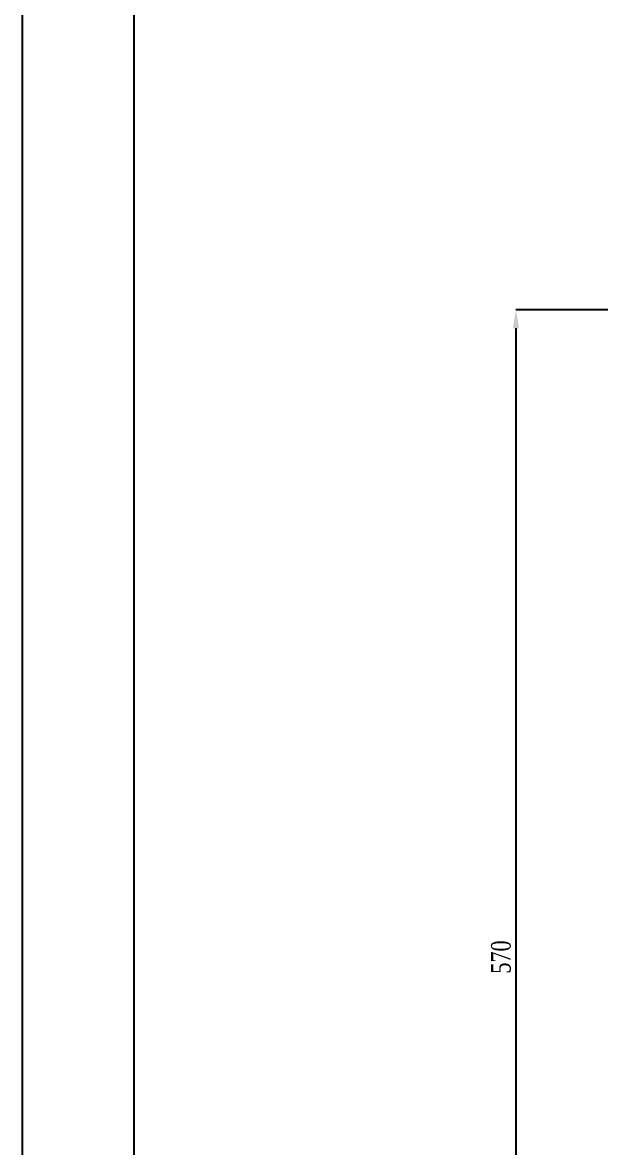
# Model space of a CAD drawing. Header units: millimetres. Extents: x -15 to 1174, y 15 to 856.
# Drawn here: x -14.8 to 88.7, y 118.2 to 319.7 of the extents above; entities that cross this region are included whole.
import ezdxf

# ---------------------------------------------------------------- set-up
doc = ezdxf.new("R2010")
doc.units = ezdxf.units.MM
doc.header["$PDSIZE"] = -1
doc.linetypes.add('SLD-Solid', pattern=[0])
doc.layers.get('0').update_dxf_attribs({"lineweight": 25})
doc.styles.add('SLDTEXTSTYLE0', font='TXT', dxfattribs={"width": 0.75})
doc.dimstyles.new('SLDDIMSTYLE1', dxfattribs={"dimtxt": 3.5, "dimasz": 3.302, "dimexe": 0, "dimexo": 0.0625, "dimgap": 0.875, "dimtad": 1, "dimlfac": 2.5, "dimrnd": 1e-09, "dimzin": 4, "dimdsep": 46, "dimtxsty": 'SLDTEXTSTYLE0', "dimsah": 1, "dimcen": 0.09, "dimadec": 0, "dimazin": 1, "dimtfac": 1, "dimtofl": 0, "dimtmove": 0, "dimatfit": 3, "dimfxl": 1, "dimfrac": 2, "dimtolj": 1, "dimtzin": 12, "dimarcsym": 0})

# ---------------------------------------------------------------- blocks, each defined once
blk = doc.blocks.new('_D')
at = {"color": 0, "linetype": 'Continuous', "lineweight": -2, "transparency": 16777216}
for p, q in [((134.33, 268.23), (73.52, 268.23)), ((73.52, 264.93), (73.52, 43.53)), ((98.33, 40.23), (73.52, 40.23))]:
    blk.add_line(p, q, dxfattribs=at)
at = {"color": 0, "linetype": 'Continuous', "transparency": 16777216}
for points in [[(72.97, 264.93), (74.07, 264.93), (73.52, 268.23)], [(72.97, 43.53), (74.07, 43.53), (73.52, 40.23)]]:
    blk.add_solid(points, dxfattribs=at)
at = {"layer": 'Defpoints', "color": 0, "linetype": 'Continuous', "transparency": 16777216}
for p in [(134.39, 268.23), (73.52, 40.23), (98.39, 40.23)]:
    blk.add_point(p, dxfattribs=at)
at = {"color": 0, "linetype": 'Continuous', "lineweight": 18, "transparency": 16777216, "insert": (69.07, 152.34), "char_height": 3.5, "width": 11.8125, "attachment_point": 2, "rotation": 90, "style": 'SLDTEXTSTYLE0'}
blk.add_mtext('\\A1;{\\fTimes New Roman|b0|i0|c0|p18;570}', dxfattribs=at)

msp = doc.modelspace()

# ---------------------------------------------------------------- linework, layer by layer
at = {"color": 7, "linetype": 'SLD-Solid', "lineweight": 25}
for p, q in [((-14.8385, 20.4529), (-14.8385, 850.4529)), ((5.1615, 20.4529), (5.1615, 850.4529))]:
    msp.add_line(p, q, dxfattribs=at)

# ---------------------------------------------------------------- dimensions: what is measured, and where the dimension line sits
at = {"color": 7, "linetype": 'Continuous', "lineweight": 18}
dim = msp.add_linear_dim(base=(73.5186, 40.2316), p1=(134.3924, 268.2316), p2=(98.3924, 40.2316), angle=90, text='{\\fTimes New Roman|b0|i0|c0|p18;570}', dimstyle='SLDDIMSTYLE1', dxfattribs=at)
dim.commit()
dim.dimension.update_dxf_attribs({"geometry": '_D', "text_midpoint": (73.5186, 152.344), "dimtype": 160})

doc.saveas('drawing.dxf')
